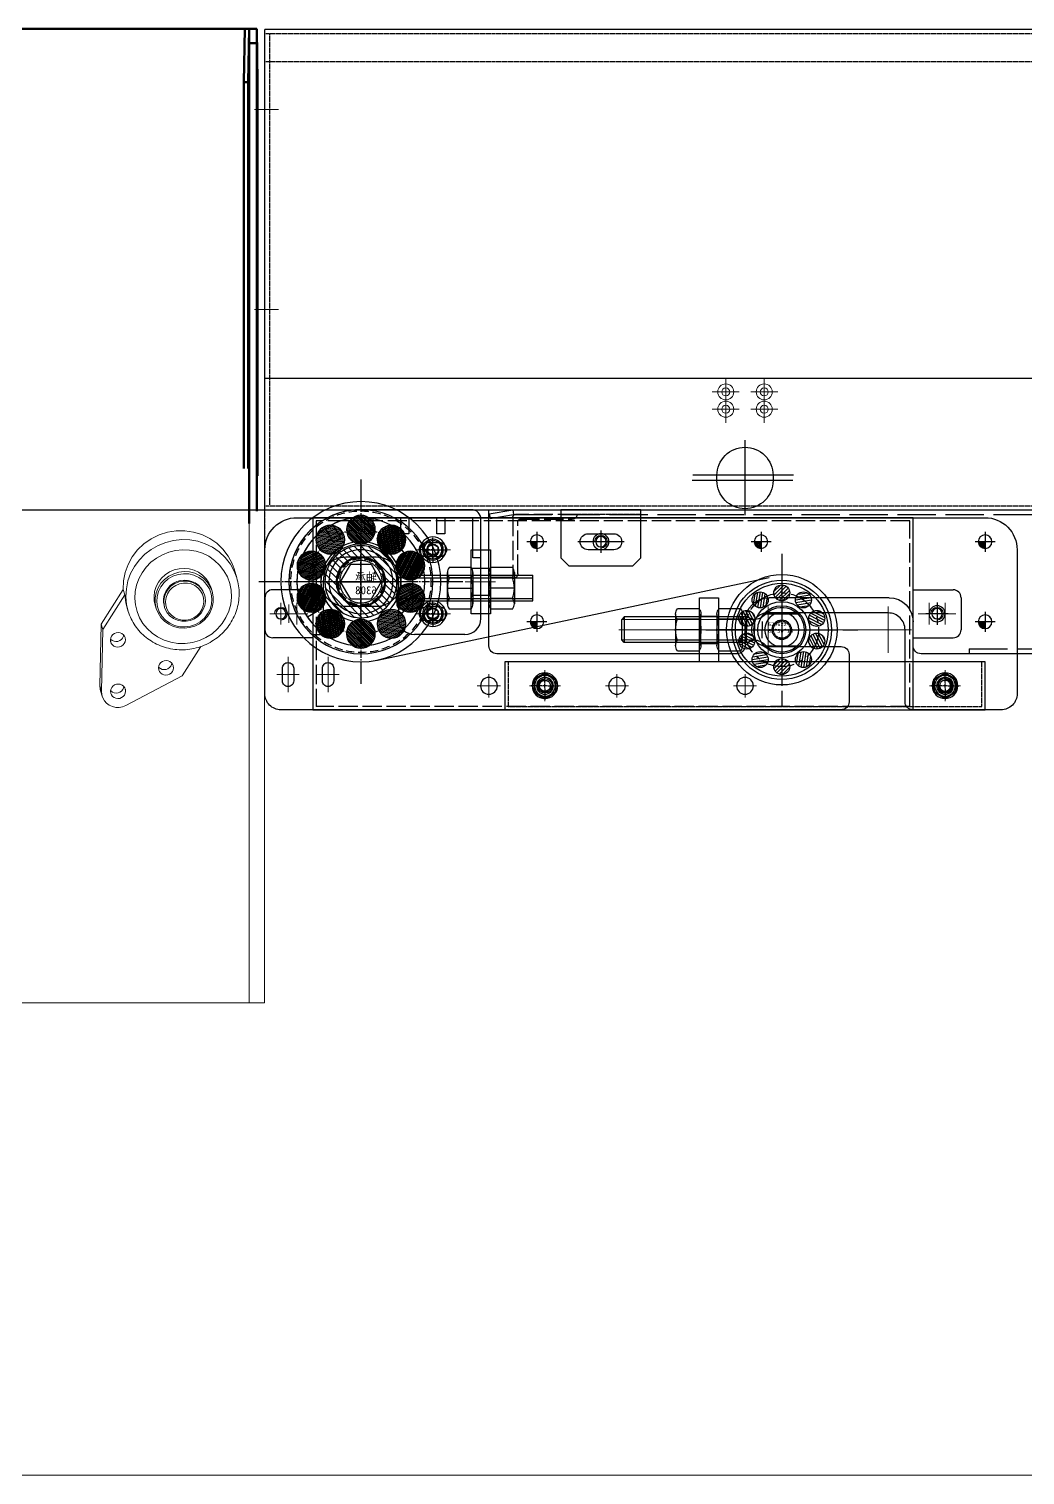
# Model space of a CAD drawing. Header units: millimetres. Extents: x 845401 to 948039, y 511594 to 550263.
# Drawn here: x 897671 to 898294, y 544184 to 545087 of the extents above; entities that cross this region are included whole.
import ezdxf

# ---------------------------------------------------------------- set-up
doc = ezdxf.new("R2010")
doc.units = ezdxf.units.MM
for name, pattern in [('ACAD_ISO02W100', [15, 12, -3]), ('CENTER', [0]), ('CENTER2', [28.575, 19.05, -3.175, 3.175, -3.175]), ('CENTERX2', [4, 2.5, -0.5, 0.5, -0.5]), ('DASHED', [0.75, 0.5, -0.25]), ('DASHED2', [0.375, 0.25, -0.125]), ('HIDDEN', [0.375, 0.25, -0.125])]:
    doc.linetypes.add(name, pattern=pattern)
for name, color, linetype in [('00', 7, 'Continuous'), ('1轮廓实线层', 7, 'Continuous'), ('21', 1, 'Continuous'), ('2细线层', 4, 'Continuous'), ('3中心线层', 1, 'CENTER'), ('CK_LEVEL_1', 7, 'Continuous'), ('CL', 7, 'Continuous'), ('DIM', 2, 'Continuous'), ('虚线', 4, 'ACAD_ISO02W100')]:
    doc.layers.add(name, color=color, linetype=linetype)
for name, color, linetype, lineweight in [('A-剖-0.10mm.......SECT-L01', 255, 'Continuous', 18), ('中心线', 1, 'CENTER', 9), ('剖面线', 6, 'Continuous', 15), ('可见 (ISO)', 7, 'Continuous', 50), ('粗实线', 7, 'Continuous', 30), ('细实线', 2, 'Continuous', 18)]:
    doc.layers.add(name, color=color, linetype=linetype, lineweight=lineweight)

# ---------------------------------------------------------------- blocks, each defined once
blk = doc.blocks.new('G$CD3C57BF2')
blk.add_line((1458.53, 317.92), (2538.03, 317.92))
at = {"color": 0, "lineweight": 9}
blk.add_line((2528.5, 317.92), (2528.5, 9.92), dxfattribs=at)
at = {"color": 0, "linetype": 'Continuous', "lineweight": 9}
for p, q in [((2519.05, 280.98), (2520.76, 275.44)), ((2449.79, 268.14), (2436.05, 246.42)), ((2450.85, 264.71), (2437.11, 243)), ((2449.79, 268.14), (2450.85, 264.71)), ((2504.72, 269.02), (2505.35, 266.99)), ((2452.3, 256.49), (2452.96, 254.39)), ((2469.82, 258.18), (2470.45, 256.15)), ((2436.05, 246.42), (2435.15, 207.93)), ((2436.05, 246.42), (2437.11, 243)), ((2437.11, 243), (2436.22, 204.5)), ((2486.61, 214.11), (2498.24, 232.49)), ((2435.15, 207.93), (2436.22, 204.5)), ((2451.43, 195.62), (2486.61, 214.11)), ((2435.59, 204.81), (2436.65, 201.38))]:
    blk.add_line(p, q, dxfattribs=at)
for points in [[(2519.05, 280.98), (2517.83, 284.26), (2515.34, 288.96), (2512.13, 293.21), (2508.26, 296.92), (2503.84, 299.98), (2498.96, 302.34), (2493.76, 303.93), (2488.34, 304.72), (2482.85, 304.68), (2477.42, 303.81), (2472.17, 302.14), (2467.23, 299.71), (2462.73, 296.58), (2458.76, 292.82), (2455.43, 288.52), (2452.81, 283.78), (2450.98, 278.72), (2449.96, 273.47), (2449.79, 268.14)], [(2505.55, 294.45), (2501.09, 296.65), (2496.33, 298.2), (2491.38, 299.07), (2486.33, 299.24), (2481.3, 298.72), (2476.38, 297.51), (2471.67, 295.63), (2467.28, 293.13), (2463.28, 290.06), (2459.76, 286.47), (2456.8, 282.44), (2454.45, 278.06), (2452.75, 273.4), (2451.76, 268.58), (2451.47, 263.68), (2451.91, 258.8), (2452.96, 254.39)], [(2503.21, 288.79), (2499.4, 290.66), (2495.34, 291.98), (2491.12, 292.73), (2486.82, 292.88), (2482.53, 292.43), (2478.33, 291.4), (2474.32, 289.8), (2470.57, 287.67), (2467.16, 285.04), (2464.16, 281.98), (2461.63, 278.55), (2459.62, 274.81), (2458.18, 270.84), (2457.33, 266.72), (2457.09, 262.54), (2457.46, 258.39), (2458.44, 254.33), (2460.01, 250.47), (2462.14, 246.87), (2464.77, 243.62), (2467.86, 240.78), (2471.33, 238.41)], [(2520.76, 275.44), (2519.23, 279.44), (2516.74, 283.92), (2513.58, 287.97), (2509.82, 291.51), (2505.55, 294.45)], [(2496.89, 278.8), (2494.06, 280.14), (2491.02, 280.97), (2487.87, 281.28), (2484.7, 281.05), (2481.61, 280.29), (2478.69, 279.02), (2476.03, 277.28), (2473.71, 275.13), (2471.8, 272.63), (2470.37, 269.85), (2469.44, 266.88), (2469.06, 263.82), (2469.24, 260.74), (2469.82, 258.18)], [(2471.33, 238.41), (2475.32, 236.46), (2479.59, 235.12), (2484.02, 234.41), (2488.53, 234.36), (2493.02, 234.95), (2497.37, 236.19), (2501.5, 238.04), (2505.31, 240.47), (2508.71, 243.41), (2511.64, 246.8), (2514.02, 250.56), (2515.81, 254.62), (2516.96, 258.87), (2517.44, 263.24), (2517.25, 267.61), (2516.39, 271.89), (2514.88, 275.99), (2512.75, 279.81), (2510.06, 283.26), (2506.85, 286.28), (2503.21, 288.79)], [(2497.52, 276.77), (2494.52, 278.17), (2491.28, 279.01), (2487.94, 279.25), (2484.59, 278.89), (2481.36, 277.93), (2478.34, 276.43), (2475.66, 274.41), (2473.39, 271.96), (2471.61, 269.16), (2470.39, 266.09), (2469.77, 262.87), (2469.76, 259.61), (2470.45, 256.15)], [(2497.05, 275.64), (2494.03, 277.02), (2490.78, 277.8), (2487.42, 277.95), (2484.08, 277.46), (2480.9, 276.35), (2477.98, 274.65), (2475.45, 272.45), (2473.4, 269.82), (2471.91, 266.86), (2471.04, 263.68), (2470.82, 260.42), (2471.26, 257.19), (2472.34, 254.12), (2474.02, 251.32), (2476.24, 248.91), (2478.91, 246.97)], [(2494.85, 272.16), (2492.71, 273.16), (2490.4, 273.76), (2488.01, 273.93), (2485.62, 273.67), (2483.31, 273), (2481.16, 271.92), (2479.24, 270.48), (2477.62, 268.73), (2476.35, 266.72), (2475.48, 264.54), (2475.03, 262.24), (2475.02, 259.91), (2475.52, 257.44)], [(2495.02, 271.64), (2492.57, 272.74), (2489.93, 273.32), (2487.21, 273.35), (2484.53, 272.84), (2482.01, 271.79), (2479.76, 270.27), (2477.88, 268.33), (2476.44, 266.06), (2475.51, 263.56), (2475.14, 260.93), (2475.34, 258.31), (2475.68, 256.91)], [(2494.55, 270.5), (2492.3, 271.52), (2489.87, 272.05), (2487.37, 272.08), (2484.9, 271.61), (2482.59, 270.65), (2480.51, 269.24), (2478.78, 267.46), (2477.46, 265.37), (2476.61, 263.07), (2476.26, 260.66), (2476.44, 258.24), (2477.14, 255.92), (2478.32, 253.8), (2479.93, 251.98), (2481.91, 250.52)], [(2478.91, 246.97), (2481.93, 245.59), (2485.18, 244.81), (2488.54, 244.66), (2491.88, 245.15), (2495.07, 246.26), (2497.98, 247.96), (2500.52, 250.16), (2502.57, 252.79), (2504.06, 255.75), (2504.93, 258.93), (2505.15, 262.19), (2504.71, 265.42), (2503.63, 268.49), (2501.94, 271.29), (2499.72, 273.7), (2497.05, 275.64)], [(2500.45, 265.17), (2499.64, 267.14), (2498.38, 269.1), (2496.77, 270.79), (2494.85, 272.16)], [(2500.61, 264.65), (2500.2, 265.77), (2498.92, 268.07), (2497.17, 270.06), (2495.02, 271.64)], [(2504.72, 269.02), (2504.58, 269.44), (2503.34, 272.25), (2501.6, 274.79), (2499.43, 277), (2496.89, 278.8)], [(2505.35, 266.99), (2504.22, 269.74), (2502.46, 272.48), (2500.2, 274.85), (2497.52, 276.77)], [(2450.85, 264.71), (2451.42, 260.01), (2452.3, 256.49)], [(2478.28, 246.37), (2481.29, 244.97), (2484.52, 244.13), (2487.86, 243.89), (2491.21, 244.25), (2494.45, 245.2), (2497.46, 246.71), (2500.15, 248.72), (2502.41, 251.18), (2504.19, 253.98), (2505.41, 257.04), (2506.04, 260.26), (2506.04, 263.52), (2505.35, 266.99)], [(2481.27, 249.92), (2483.72, 248.82), (2486.36, 248.24), (2489.08, 248.2), (2491.76, 248.72), (2494.28, 249.76), (2496.53, 251.29), (2498.42, 253.23), (2499.85, 255.5), (2500.78, 258), (2501.15, 260.62), (2500.96, 263.25), (2500.61, 264.65)], [(2481.91, 250.52), (2484.16, 249.51), (2486.59, 248.98), (2489.09, 248.95), (2491.55, 249.42), (2493.87, 250.38), (2495.94, 251.78), (2497.68, 253.57), (2499, 255.66), (2499.85, 257.96), (2500.19, 260.37), (2500.01, 262.79), (2499.32, 265.11), (2498.14, 267.23), (2496.53, 269.05), (2494.55, 270.5)], [(2470.45, 256.15), (2471.58, 253.4), (2473.34, 250.65), (2475.6, 248.28), (2478.28, 246.37)], [(2475.68, 256.91), (2476.09, 255.78), (2477.37, 253.48), (2479.13, 251.5), (2481.27, 249.92)], [(2442.01, 235.28), (2441.94, 235.55), (2441.82, 236.73), (2442.02, 237.9), (2442.52, 238.99), (2443.3, 239.92), (2444.29, 240.63), (2445.44, 241.07), (2446.65, 241.22), (2447.86, 241.05), (2448.97, 240.58)], [(2442.96, 236.19), (2442.02, 236.92), (2441.88, 237.1)], [(2444.03, 232.76), (2443.08, 233.49), (2442.37, 234.44), (2442.01, 235.28)], [(2450.05, 239.66), (2449.92, 238.86), (2449.41, 237.77), (2448.64, 236.84), (2447.64, 236.13), (2446.5, 235.69), (2445.28, 235.55), (2444.08, 235.72), (2442.96, 236.19)], [(2450.99, 238.06), (2451.06, 237.79), (2451.18, 236.61), (2450.98, 235.44), (2450.48, 234.35), (2449.7, 233.41), (2448.71, 232.7), (2447.56, 232.26), (2446.35, 232.12), (2445.14, 232.29), (2444.03, 232.76)], [(2448.97, 240.58), (2449.92, 239.84), (2450.63, 238.89), (2450.99, 238.06)], [(2472.07, 217.74), (2471.99, 218.01), (2471.87, 219.18), (2472.07, 220.36), (2472.57, 221.45), (2473.35, 222.38), (2474.34, 223.09), (2475.49, 223.53), (2476.71, 223.67), (2477.91, 223.5), (2479.03, 223.04)], [(2473.01, 218.64), (2472.07, 219.38), (2471.93, 219.56)], [(2474.08, 215.22), (2473.13, 215.95), (2472.42, 216.9), (2472.07, 217.74)], [(2480.11, 222.12), (2479.97, 221.32), (2479.47, 220.23), (2478.69, 219.3), (2477.7, 218.59), (2476.55, 218.15), (2475.33, 218.01), (2474.13, 218.18), (2473.01, 218.64)], [(2481.04, 220.52), (2481.11, 220.25), (2481.23, 219.07), (2481.03, 217.9), (2480.53, 216.81), (2479.75, 215.87), (2478.76, 215.16), (2477.62, 214.72), (2476.4, 214.58), (2475.19, 214.75), (2474.08, 215.22)], [(2479.03, 223.04), (2479.97, 222.3), (2480.68, 221.35), (2481.04, 220.52)], [(2435.15, 207.93), (2435.33, 205.84), (2435.59, 204.81)], [(2442.14, 203.09), (2442.06, 203.36), (2441.94, 204.54), (2442.14, 205.71), (2442.65, 206.8), (2443.42, 207.73), (2444.42, 208.44), (2445.56, 208.88), (2446.78, 209.03), (2447.98, 208.86), (2449.1, 208.39)], [(2449.1, 208.39), (2450.04, 207.65), (2450.75, 206.7), (2451.11, 205.87)], [(2436.22, 204.5), (2436.39, 202.42), (2436.65, 201.38)], [(2436.65, 201.38), (2437, 200.43), (2438.03, 198.61), (2439.42, 197.04), (2441.12, 195.79), (2443.06, 194.92), (2445.15, 194.45), (2447.31, 194.41), (2449.43, 194.81), (2451.43, 195.62)], [(2443.08, 204), (2442.14, 204.73), (2442, 204.91)], [(2444.15, 200.57), (2443.2, 201.3), (2442.49, 202.25), (2442.14, 203.09)], [(2450.18, 207.47), (2450.04, 206.67), (2449.54, 205.58), (2448.76, 204.65), (2447.77, 203.94), (2446.62, 203.5), (2445.41, 203.36), (2444.2, 203.53), (2443.08, 204)], [(2451.11, 205.87), (2451.18, 205.6), (2451.3, 204.42), (2451.1, 203.25), (2450.6, 202.16), (2449.82, 201.22), (2448.83, 200.51), (2447.69, 200.07), (2446.47, 199.93), (2445.26, 200.1), (2444.15, 200.57)]]:
    blk.add_lwpolyline(points, dxfattribs=at)
for points in [[(2468.29, 235.22), (2473.03, 232.91), (2478.09, 231.33), (2483.36, 230.51), (2488.71, 230.48), (2494.02, 231.24), (2499.17, 232.76), (2504.03, 235.02), (2508.5, 237.96), (2512.47, 241.51), (2515.86, 245.6), (2518.58, 250.12), (2520.58, 254.97), (2521.82, 260.04), (2522.27, 265.22), (2521.91, 270.4), (2520.76, 275.44)], [(2452.96, 254.39), (2454.79, 249.75), (2457.3, 245.42), (2460.43, 241.5), (2464.11, 238.08), (2468.29, 235.22)]]:
    blk.add_spline(points, degree=3, dxfattribs=at)
at = {"layer": 'CK_LEVEL_1', "color": 0, "lineweight": 9}
blk.add_line((2538.03, 9.92), (1417.03, 9.92), dxfattribs=at)
at = {"layer": 'DIM', "color": 0, "lineweight": 9}
blk.add_line((2538.03, 9.92), (2538.03, 317.92), dxfattribs=at)
at = {"layer": '可见 (ISO)'}
for p, q in [((12.01, 618.21), (2533.33, 618.21)), ((2525.76, 618.21), (2525.18, 584.98)), ((2528.42, 618.21), (2527.83, 584.98)), ((2528.55, 618.21), (2528.55, 309.34)), ((2533.24, 317), (2533.24, 618.21)), ((2533.33, 618.21), (2533.7, 584.98)), ((2528.21, 609.34), (2528.45, 609.34)), ((2528.21, 606.68), (2528.21, 609.34)), ((2528.45, 606.68), (2528.21, 606.68)), ((2528.42, 606.68), (2528.21, 606.68)), ((2528.5, 602.19), (2528.42, 606.68)), ((2528.45, 609.34), (2533.3, 609.34)), ((2528.5, 309.34), (2528.5, 609.34)), ((2533.27, 609.34), (2533.27, 317)), ((2533.33, 606.68), (2533.27, 601.92)), ((2533.3, 609.34), (2533.46, 609.34)), ((2533.46, 606.68), (2533.3, 606.68)), ((2533.33, 606.68), (2533.46, 606.68)), ((2533.46, 609.34), (2533.46, 606.68)), ((2528.5, 339.08), (2528.5, 604.03)), ((2533.27, 339.08), (2533.27, 604.03)), ((2527.83, 584.98), (2525.18, 584.98)), ((2525.18, 584.98), (2525.18, 343.57)), ((2527.83, 584.98), (2527.83, 343.57)), ((2533.7, 584.98), (2533.7, 339.08))]:
    blk.add_line(p, q, dxfattribs=at)
for centre, major_axis, ratio, start_param, end_param in [((2528.45, 604.03), (0, 5.31), 0.017535, 4.712389, 7.330383), ((2528.45, 604.03), (0, 2.66), 0.017535, 4.712389, 6.283185), ((2533.3, 604.03), (0, 5.31), 0.011242, -1.047198, 2.617994), ((2533.3, 604.03), (0, 2.66), 0.011242, 0, 1.570796)]:
    blk.add_ellipse(centre, major_axis=major_axis, ratio=ratio, start_param=start_param, end_param=end_param, dxfattribs=at)
blk = doc.blocks.new('A$C040F782D12')
for p, q in [((862828.36, -655715.14), (862866.86, -655715.14)), ((862828.36, -655715.14), (862828.36, -655715.14)), ((862863.86, -655718.14), (862831.36, -655718.14)), ((862865.36, -655752.14), (862865.36, -655719.64)), ((862868.36, -655716.64), (862868.36, -655755.14)), ((862868.36, -655755.14), (862868.36, -655755.14))]:
    blk.add_line(p, q)
for centre, radius, start, end in [((862831.36, -655715.14), 3, 180, 270), ((862863.86, -655719.64), 1.5, 0, 90), ((862866.86, -655716.64), 1.5, 0, 90), ((862868.36, -655752.14), 3, 180, 270)]:
    blk.add_arc(centre, radius, start, end)
blk = doc.blocks.new('A$C433C1705')
at = {"layer": '虚线', "ltscale": 5}
blk.add_blockref('A$C040F782D12', (-862828.36, 655755.14), dxfattribs=at)
blk = doc.blocks.new('G$C93B904BA')
at = {"color": 1, "linetype": 'CENTER', "lineweight": -2, "ltscale": 3}
for p, q in [((-7, 0), (7, 0)), ((0, 7), (0, -7))]:
    blk.add_line(p, q, dxfattribs=at)
at = {"color": 0, "linetype": 'ByBlock', "lineweight": -2}
blk.add_circle((0, 0), 5, dxfattribs=at)
blk = doc.blocks.new('G$C56B2856F')
at = {"linetype": 'ByBlock', "lineweight": -2}
h = blk.add_hatch(dxfattribs=at)
h.set_pattern_fill('ANSI31', color=0, scale=0.2, style=0)
h.set_pattern_definition([(45, (-3782.49265, -49905.5814), (-0.449012806, 0.449012806), [])])
h.paths.add_polyline_path([(4.25, 0), (0, 0), (0, -4.25, 0.414214)])
at = {"color": 1, "linetype": 'CENTER', "lineweight": -2, "ltscale": 3}
for p, q in [((-6.25, 0), (6.25, 0)), ((0, 6.25), (0, -6.25))]:
    blk.add_line(p, q, dxfattribs=at)
at = {"color": 0, "linetype": 'ByBlock', "lineweight": -2}
blk.add_circle((0, 0), 4.25, dxfattribs=at)
blk = doc.blocks.new('A$C055B7571')
at = {"layer": '粗实线'}
for p, q in [((2360, 92), (0, 92)), ((2360, 7), (2360, 92)), ((2110, 37), (2185, 37)), ((2095, 7), (2095, 22)), ((2200, 22), (2200, 7)), ((0, 2), (2090, 2)), ((2205, 2), (2355, 2))]:
    blk.add_line(p, q, dxfattribs=at)
for centre, radius, start, end in [((2110, 22), 15, 90, 180), ((2185, 22), 15, 0, 90), ((2090, 7), 5, 270, 0), ((2205, 7), 5, 180, 270), ((2355, 7), 5, 270, 0)]:
    blk.add_arc(centre, radius, start, end, dxfattribs=at)
at = {"layer": '虚线', "color": 4, "ltscale": 2}
for p, q in [((2345, 92), (2344.74, 89)), ((2359.77, 89.4), (2345, 92)), ((2344.74, 89), (15.26, 89)), ((2359.25, 86.44), (2344.74, 89)), ((2359.77, 89.4), (2359.25, 86.44)), ((2060, 5), (0, 5)), ((2060, 5), (2060, 2))]:
    blk.add_line(p, q, dxfattribs=at)
at = {"color": 0, "linetype": 'ByBlock', "lineweight": -2}
for name, p in [('G$C56B2856F', (2050, 72)), ('G$C56B2856F', (2190, 72)), ('G$C93B904BA', (2290, 72)), ('G$C56B2856F', (2330, 72)), ('G$C56B2856F', (2050, 22)), ('G$C93B904BA', (2080, 27)), ('G$C56B2856F', (2330, 22))]:
    blk.add_blockref(name, p, dxfattribs=at)
at = {"layer": '虚线', "ltscale": 2}
blk.add_blockref('A$C433C1705', (2304.98, 49), dxfattribs=at)
blk = doc.blocks.new('6206zzswe')
h = blk.add_hatch()
h.set_pattern_fill('ANSI31', color=2, scale=0.5, angle=36, style=0)
h.set_pattern_definition([(81, (177.6857, -3168.0321), (-1.56795524, 0.2483397), [])])
h.paths.add_polyline_path([(-8.52, 13.85, 1), (-18.52, 13.85, 1)])
h = blk.add_hatch()
h.set_pattern_fill('ANSI31', color=2, scale=0.5, style=0)
h.set_pattern_definition([(45, (-1715.575, -2668.3415), (-1.122532, 1.122532), [])])
h.paths.add_polyline_path([(5, 18.24, -1), (-5, 18.24, -1)])
h = blk.add_hatch()
h.set_pattern_fill('ANSI31', color=2, scale=0.5, angle=-36, style=0)
h.set_pattern_definition([(9, (-2953.5444, -1151.2526), (-0.2483397, 1.56795524), [])])
h.paths.add_polyline_path([(18.52, 13.85, 1), (8.52, 13.85, 1)])
h = blk.add_hatch()
h.set_pattern_fill('ANSI31', color=2, scale=0.5, angle=72, style=0)
h.set_pattern_definition([(117, (2003.0765, -2459.4595), (-1.41447286, -0.7207099), [])])
h.paths.add_polyline_path([(-16.87, 2.35, 1), (-26.87, 2.35, 1)])
h = blk.add_hatch()
h.set_pattern_fill('ANSI31', color=2, scale=0.5, angle=-72, style=0)
h.set_pattern_definition([(333, (-3063.3602, 803.7582), (0.7207099, 1.41447286), [])])
h.paths.add_polyline_path([(26.87, 2.35, 1), (16.87, 2.35, 1)])
h = blk.add_hatch()
h.set_pattern_fill('ANSI31', color=2, scale=0.5, angle=108, style=0)
h.set_pattern_definition([(153, (3063.3602, -813.2744), (-0.7207099, -1.41447286), [])])
h.paths.add_polyline_path([(-16.87, -11.87, 1), (-26.87, -11.87, 1)])
h = blk.add_hatch()
h.set_pattern_fill('ANSI31', color=2, scale=0.5, angle=-108, style=0)
h.set_pattern_definition([(297, (-2003.0765, 2449.9433), (1.41447286, 0.7207099), [])])
h.paths.add_polyline_path([(26.87, -11.87, 1), (16.87, -11.87, 1)])
h = blk.add_hatch()
h.set_pattern_fill('ANSI31', color=2, scale=0.5, angle=144, style=0)
h.set_pattern_definition([(189, (2953.5444, 1141.7364), (0.2483397, -1.56795524), [])])
h.paths.add_polyline_path([(-8.52, -23.37, 1), (-18.52, -23.37, 1)])
h = blk.add_hatch()
h.set_pattern_fill('ANSI31', color=2, scale=0.5, angle=180, style=0)
h.set_pattern_definition([(225, (1715.575, 2658.8253), (1.122532, -1.122532), [])])
h.paths.add_polyline_path([(5, -27.76, 1), (-5, -27.76, 1)])
h = blk.add_hatch()
h.set_pattern_fill('ANSI31', color=2, scale=0.5, angle=-144, style=0)
h.set_pattern_definition([(261, (-177.6857, 3158.5158), (1.56795524, -0.2483397), [])])
h.paths.add_polyline_path([(18.52, -23.37, 1), (8.52, -23.37, 1)])
at = {"color": 1, "linetype": 'CENTER2'}
for p, q in [((0, 30.24), (0, -39.76)), ((-35, -4.76), (35, -4.76))]:
    blk.add_line(p, q, dxfattribs=at)
at = {"color": 2}
for centre, radius in [((0, -4.76), 31), ((-13.52, 13.85), 5), ((0, 18.24), 5), ((13.52, 13.85), 5), ((0, -4.76), 15), ((-21.87, 2.35), 5), ((21.87, 2.35), 5), ((-21.87, -11.87), 5), ((21.87, -11.87), 5), ((-13.52, -23.37), 5), ((0, -27.76), 5), ((13.52, -23.37), 5)]:
    blk.add_circle(centre, radius, dxfattribs=at)
at = {"color": 1, "linetype": 'CENTER2'}
blk.add_circle((0, -4.76), 23, dxfattribs=at)
at = {"insert": (-8.63, 0), "char_height": 2.5, "width": 24.3305, "attachment_point": 1}
blk.add_mtext('6206zz\\P62*30*16', dxfattribs=at)
blk = doc.blocks.new('GZSF2199')
at = {"color": 1, "linetype": 'CENTER2'}
for p, q in [((19.31, 30.09), (19.31, -64.91)), ((-28.19, -17.41), (66.81, -17.41))]:
    blk.add_line(p, q, dxfattribs=at)
for p, q in [((8.13, -7.41), (30.49, -7.41)), ((8.13, -27.41), (30.49, -27.41))]:
    blk.add_line(p, q)
for radius in [34.5, 29, 15]:
    blk.add_circle((19.31, -17.41), radius)
at = {"color": 0}
for radius in [31, 17.5]:
    blk.add_circle((19.31, -17.41), radius, dxfattribs=at)
at = {"color": 4, "linetype": 'DASHED'}
for radius in [6, 5.25]:
    blk.add_circle((19.31, -17.41), radius, dxfattribs=at)
blk.add_blockref('6206zzswe', (19.31, -12.65))
blk = doc.blocks.new('6308zza')
h = blk.add_hatch()
h.set_pattern_fill('ANSI31', color=2, scale=0.25, style=0)
h.set_pattern_definition([(45, (-1872.5048, -2641.3872), (-0.561266, 0.561266), [])])
h.paths.add_polyline_path([(9, 32.5, 1), (-9, 32.5, 1)])
h = blk.add_hatch()
h.set_pattern_fill('ANSI31', color=2, scale=0.25, angle=36, style=0)
h.set_pattern_definition([(81, (37.6802, -3237.5578), (-0.78397762, 0.12416986), [])])
h.paths.add_polyline_path([(-28.1, 26.29, 1), (-10.1, 26.29, 1)])
h = blk.add_hatch()
h.set_pattern_fill('ANSI31', color=2, scale=0.25, angle=-36, style=0)
h.set_pattern_definition([(9, (-3067.45665, -1036.2964), (-0.12416986, 0.78397762), [])])
h.paths.add_polyline_path([(10.1, 26.29, 1), (28.1, 26.29, 1)])
h = blk.add_hatch()
h.set_pattern_fill('ANSI31', color=2, scale=0.25, angle=72, style=0)
h.set_pattern_definition([(117, (1933.4727, -2597.09144), (-0.70723643, -0.36035496), [])])
h.paths.add_polyline_path([(-39.91, 10.04, 1), (-21.91, 10.04, 1)])
h = blk.add_hatch()
h.set_pattern_fill('ANSI31', color=2, scale=0.25, angle=-72, style=0)
h.set_pattern_definition([(333, (-3090.7443, 964.6244), (0.36035496, 0.70723643), [])])
h.paths.add_polyline_path([(39.91, 10.04, 1), (21.91, 10.04, 1)])
h = blk.add_hatch()
h.set_pattern_fill('ANSI31', color=2, scale=0.25, angle=108, style=0)
h.set_pattern_definition([(153, (3090.7443, -964.6244), (-0.36035496, -0.70723643), [])])
h.paths.add_polyline_path([(-39.91, -10.04, 1), (-21.91, -10.04, 1)])
h = blk.add_hatch()
h.set_pattern_fill('ANSI31', color=2, scale=0.25, angle=-108, style=0)
h.set_pattern_definition([(297, (-1933.4727, 2597.09144), (0.70723643, 0.36035496), [])])
h.paths.add_polyline_path([(39.91, -10.04, 1), (21.91, -10.04, 1)])
h = blk.add_hatch()
h.set_pattern_fill('ANSI31', color=2, scale=0.25, angle=144, style=0)
h.set_pattern_definition([(189, (3067.45665, 1036.2964), (0.12416986, -0.78397762), [])])
h.paths.add_polyline_path([(-10.1, -26.29, 1), (-28.1, -26.29, 1)])
h = blk.add_hatch()
h.set_pattern_fill('ANSI31', color=2, scale=0.25, angle=-144, style=0)
h.set_pattern_definition([(261, (-37.6802, 3237.5578), (0.78397762, -0.12416986), [])])
h.paths.add_polyline_path([(28.1, -26.29, 1), (10.1, -26.29, 1)])
h = blk.add_hatch()
h.set_pattern_fill('ANSI31', color=2, scale=0.25, angle=180, style=0)
h.set_pattern_definition([(225, (1872.5048, 2641.3872), (0.561266, -0.561266), [])])
h.paths.add_polyline_path([(9, -32.5, 1), (-9, -32.5, 1)])
at = {"color": 1, "linetype": 'CENTER2', "ltscale": 0.25}
for p, q in [((0, 50), (0, -50)), ((-50, 0), (50, 0))]:
    blk.add_line(p, q, dxfattribs=at)
at = {"color": 2}
for centre, radius in [((0, 0), 45), ((0, 0), 40), ((0, 32.5), 9), ((-19.1, 26.29), 9), ((19.1, 26.29), 9), ((-30.91, 10.04), 9), ((0, 0), 25), ((0, 0), 20), ((30.91, 10.04), 9), ((-30.91, -10.04), 9), ((30.91, -10.04), 9), ((-19.1, -26.29), 9), ((19.1, -26.29), 9), ((0, -32.5), 9)]:
    blk.add_circle(centre, radius, dxfattribs=at)
at = {"color": 1, "linetype": 'CENTER2', "ltscale": 0.25}
blk.add_circle((0, 0), 32.5, dxfattribs=at)
at = {"color": 3, "insert": (-10.02, 5.53), "char_height": 5, "width": 23.1038, "attachment_point": 1}
blk.add_mtext('{\\fSimSun|b0|i0|c134|p54;轴承}6308', dxfattribs=at)
blk = doc.blocks.new('ztt2015-05-20e')
at = {"layer": '剖面线'}
h = blk.add_hatch(dxfattribs=at)
h.set_pattern_fill('ANSI31', color=256, scale=25, style=0)
h.set_pattern_definition([(45, (-811205.8484, 604385.6305), (-2.209708691, 2.209708691), [])])
h.paths.add_polyline_path([(-7, 15.5), (-7, 22.5, 0.414214), (-29.5, 0), (-22.5, 0, -0.414214)])
h.paths.add_polyline_path([(-7, 22.5), (-7, 15.5, -0.414214), (8.5, 0), (15.5, 0, 0.414214)])
h.paths.add_polyline_path([(15.5, 0), (8.5, 0, -0.414214), (-7, -15.5), (-7, -22.5, 0.414214)])
h.paths.add_polyline_path([(-22.5, 0), (-29.5, 0, 0.414214), (-7, -22.5), (-7, -15.5, -0.414214)])
at = {"layer": '中心线'}
for p, q in [((-7, 28), (-7, -28)), ((-35, 0), (21, 0))]:
    blk.add_line(p, q, dxfattribs=at)
at = {"layer": '粗实线', "color": 0}
for radius in [22.5, 15.5]:
    blk.add_circle((-7, 0), radius, dxfattribs=at)
blk = doc.blocks.new('A$C20566805')
at = {"color": 1, "linetype": 'CENTERX2'}
for p, q in [((26, 0), (26, 52)), ((0, 26), (52, 26))]:
    blk.add_line(p, q, dxfattribs=at)
at = {"color": 0}
blk.add_lwpolyline([(19.65, 37), (13.3, 26), (19.65, 15), (32.35, 15), (38.7, 26), (32.35, 37)], close=True, dxfattribs=at)
for radius in [22.5, 15]:
    blk.add_circle((26, 26), radius, dxfattribs=at)
at = {"color": 4, "linetype": 'DASHED2'}
blk.add_circle((26, 26), 13.25, dxfattribs=at)
blk = doc.blocks.new('gzsf1234-0o9u')
at = {"color": 1, "linetype": 'CENTER2'}
for p, q in [((11.89, 46.73), (11.89, -80.78)), ((11.89, 0.48), (11.89, -34.52)), ((-51.86, -17.02), (75.65, -17.02)), ((-8.61, -17.02), (32.39, -17.02))]:
    blk.add_line(p, q, dxfattribs=at)
for radius in [50, 20]:
    blk.add_circle((11.89, -17.02), radius)
at = {"color": 4, "linetype": 'HIDDEN', "ltscale": 20}
for radius in [44, 22.5, 15, 14.25]:
    blk.add_circle((11.89, -17.02), radius, dxfattribs=at)
blk.add_blockref('6308zza', (11.89, -17.02))
at = {"color": 0}
for name, p in [('ztt2015-05-20e', (18.89, -17.02)), ('A$C20566805', (-14.11, -43.02))]:
    blk.add_blockref(name, p, dxfattribs=at)
blk = doc.blocks.new('A$C18442082')
at = {"layer": '中心线', "ltscale": 4}
for p, q in [((5, 53.18), (5, 66.82)), ((15, 53.18), (15, 66.82)), ((15, 53.18), (15, 66.82)), ((410, 53.18), (410, 66.81)), ((420, 53.18), (420, 66.81)), ((420, 53.18), (420, 66.81)), ((-1.82, 60), (11.82, 60)), ((21.82, 60), (8.18, 60)), ((403.18, 60), (416.82, 60)), ((426.82, 60), (413.18, 60))]:
    blk.add_line(p, q, dxfattribs=at)
at = {"layer": '中心线', "ltscale": 0.25}
blk.add_line((10, 65.77), (10, 54.23), dxfattribs=at)
at = {"layer": '粗实线'}
for p, q in [((25, 75), (0, 75)), ((400, 75), (425, 75)), ((-5, 70), (-5, 50)), ((430, 70), (430, 50)), ((25, 45), (0, 45)), ((400, 45), (425, 45))]:
    blk.add_line(p, q, dxfattribs=at)
blk.add_lwpolyline([(380, 120), (45, 120), (25, 120), (25, 0), (400, 0), (400, 120)], close=True, dxfattribs=at)
for centre, start, end in [((0, 70), 90, 180), ((425, 70), 0, 90), ((0, 50), 180, 270), ((425, 50), 270, 0)]:
    blk.add_arc(centre, 5, start, end, dxfattribs=at)
at = {"layer": '虚线'}
blk.add_line((398, 2), (27, 2), dxfattribs=at)
blk.add_lwpolyline([(398, 2), (398, 118), (368.76, 118), (46.24, 118), (27, 118), (27, 2)], dxfattribs=at)
blk = doc.blocks.new('A$C2647088C')
at = {"layer": '1轮廓实线层'}
for p, q in [((31, 20.4), (31.52, 20.4)), ((26.32, 8.8), (26.32, 14)), ((31, 7.6), (31, 14)), ((36, 6), (36, 14)), ((31, 7.6), (31.52, 7.6))]:
    blk.add_line(p, q, dxfattribs=at)
at = {"layer": '中心线'}
for p, q in [((14, 27.34), (14, 0.61)), ((3.63, 14), (115.93, 14))]:
    blk.add_line(p, q, dxfattribs=at)
at = {"layer": '粗实线'}
for p, q in [((26.32, 19.2), (26.32, 14)), ((36, 22), (31, 20.4)), ((31, 20.4), (31, 14)), ((36, 22), (112.4, 22)), ((36, 22), (36, 14)), ((112.4, 22), (114, 20.4)), ((112.4, 22), (112.4, 6)), ((114, 7.6), (114, 20.4)), ((36, 6), (31, 7.6)), ((36, 6), (112.4, 6)), ((112.4, 6), (114, 7.6))]:
    blk.add_line(p, q, dxfattribs=at)
for radius in [10.72, 6]:
    blk.add_circle((14, 14), radius, dxfattribs=at)
for centre, radius, start, end in [((14, 14), 14, 43.10468, 316.89532), ((31.52, 30.4), 10, 223.10467, 270), ((31.52, -2.4), 10, 90, 136.89533)]:
    blk.add_arc(centre, radius, start, end, dxfattribs=at)
at = {"layer": '细实线'}
for p, q in [((114, 20.4), (31, 20.4)), ((114, 7.6), (31, 7.6))]:
    blk.add_line(p, q, dxfattribs=at)
blk = doc.blocks.new('DSFGDFG')
for p, q in [((1136.67, 3017.1), (1150.18, 3017.1)), ((1135.47, 2994.2), (1135.47, 3013.83)), ((1136.67, 3010.56), (1150.18, 3010.56)), ((1151.37, 3013.83), (1151.37, 2994.2)), ((1136.67, 2997.47), (1150.18, 2997.47)), ((1150.18, 2990.93), (1136.67, 2990.93))]:
    blk.add_line(p, q)
for centre, radius, start, end in [((1140.56, 3013.83), 5.08, 139.9424, 220.0576), ((1146.29, 3013.83), 5.08, 319.9424, 40.0576), ((1154.02, 3004.02), 18.54, 159.34022, 200.65978), ((1132.83, 3004.02), 18.54, 339.34022, 20.65978), ((1140.56, 2994.2), 5.08, 139.9424, 220.0576), ((1146.29, 2994.2), 5.08, 319.9424, 40.0576)]:
    blk.add_arc(centre, radius, start, end)
at = {"layer": '3中心线层'}
blk.add_line((1135.47, 3004.02), (1151.37, 3004.02), dxfattribs=at)
blk = doc.blocks.new('*U1571')
for p, q in [((-15.9, -9.81), (-15.9, 9.81)), ((-14.71, 13.09), (-1.19, 13.09)), ((0, 9.81), (0, -9.81)), ((-14.71, 6.54), (-1.19, 6.54)), ((-14.71, -6.54), (-1.19, -6.54)), ((-1.19, -13.08), (-14.71, -13.08))]:
    blk.add_line(p, q)
for centre, radius, start, end in [((-10.82, 9.81), 5.08, 139.9424, 220.0576), ((-5.08, 9.81), 5.08, 319.9424, 40.0576), ((2.64, 0), 18.54, 159.34022, 200.65978), ((-18.54, 0), 18.54, 339.34022, 20.65978), ((-10.82, -9.81), 5.08, 139.9424, 220.0576), ((-5.08, -9.81), 5.08, 319.9424, 40.0576)]:
    blk.add_arc(centre, radius, start, end)
at = {"layer": '3中心线层'}
blk.add_line((-15.9, 0), (0, 0), dxfattribs=at)
blk = doc.blocks.new('*U1572')
for p, q in [((0, -9.81), (0, 9.81)), ((1.19, 13.08), (14.71, 13.08)), ((15.9, 9.81), (15.9, -9.81)), ((14.71, 6.54), (1.19, 6.54)), ((14.71, -6.54), (1.19, -6.54)), ((14.71, -13.09), (1.19, -13.09))]:
    blk.add_line(p, q)
for centre, radius, start, end in [((5.08, 9.81), 5.08, 139.9424, 220.0576), ((10.82, 9.81), 5.08, 319.9424, 40.0576), ((18.54, 0), 18.54, 159.34022, 200.65978), ((-2.64, 0), 18.54, 339.34022, 20.65978), ((5.08, -9.81), 5.08, 139.9424, 220.0576), ((10.82, -9.81), 5.08, 319.9424, 40.0576)]:
    blk.add_arc(centre, radius, start, end)
at = {"layer": '3中心线层'}
blk.add_line((15.9, 0), (0, 0), dxfattribs=at)
blk = doc.blocks.new('*U1573')
at = {"layer": '1轮廓实线层'}
for p, q in [((-10, 9.81), (-10, 0)), ((0, 13.08), (-8.5, 13.08)), ((0, -13.09), (0, 13.08)), ((-10, 0), (-10, -9.81)), ((0, 6.54), (-8.5, 6.54)), ((0, 8), (75, 8)), ((0, -8), (0, 8)), ((75, -8), (75, 8)), ((0, -6.54), (-8.5, -6.54)), ((0, -8), (75, -8)), ((0, -13.09), (-8.5, -13.09))]:
    blk.add_line(p, q, dxfattribs=at)
for centre, radius, start, end in [((-5.68, 9.81), 4.32, 130.73327, 229.26673), ((5.02, 0), 15.02, 154.17392, 205.82608), ((-5.68, -9.81), 4.32, 130.73327, 229.26673)]:
    blk.add_arc(centre, radius, start, end, dxfattribs=at)
at = {"layer": '2细线层'}
for p, q in [((0, 6.4), (75, 6.4)), ((0, -6.4), (75, -6.4))]:
    blk.add_line(p, q, dxfattribs=at)
blk = doc.blocks.new('A$C57506761')
at = {"color": 0, "linetype": 'ByBlock', "lineweight": -2}
for centre in [(45, 19), (170, 19), (250, 19), (295, 19), (330, 19)]:
    blk.add_circle(centre, 5.25, dxfattribs=at)
at = {"layer": '中心线'}
for p, q in [((25.76, 109), (14.23, 109)), ((20, 114.77), (20, 103.23)), ((165.76, 109), (154.23, 109)), ((160, 114.77), (160, 103.23)), ((265.76, 109), (254.23, 109)), ((260, 114.77), (260, 103.23)), ((305.76, 109), (294.23, 109)), ((300, 114.77), (300, 103.23)), ((365, 97), (365, 111)), ((376, 104), (354, 104)), ((410, 65.5), (410, 102.5)), ((344.77, 84), (325.82, 84)), ((438, 84), (382, 84)), ((20, 64.77), (20, 53.23)), ((55.76, 64), (44.23, 64)), ((50, 69.77), (50, 58.23)), ((80.5, 39.5), (80.5, 68.5)), ((155.5, 39.5), (155.5, 68.5)), ((300, 64.77), (300, 53.23)), ((376, 64), (354, 64)), ((365, 57), (365, 71)), ((465.76, 64), (454.23, 64)), ((460, 69.77), (460, 58.23)), ((25.76, 59), (14.23, 59)), ((305.76, 59), (294.23, 59)), ((170.5, 54), (65.89, 54)), ((67, 54), (171.61, 54)), ((202.27, 54), (183.32, 54)), ((430.5, 37), (430.5, 15)), ((455.5, 37), (455.5, 15)), ((52.25, 19), (37.75, 19)), ((45, 26.25), (45, 11.75)), ((177.25, 19), (162.75, 19)), ((170, 26.25), (170, 11.75)), ((257.25, 19), (242.75, 19)), ((250, 26.25), (250, 11.75)), ((302.25, 19), (287.75, 19)), ((295, 26.25), (295, 11.75)), ((337.25, 19), (322.75, 19)), ((330, 26.25), (330, 11.75)), ((437.5, 26), (423.5, 26)), ((462.5, 26), (448.5, 26))]:
    blk.add_line(p, q, dxfattribs=at)
at = {"layer": '粗实线'}
blk.add_lwpolyline([(70, 54, -0.414214), (80.5, 64.5), (155.5, 64.5, -0.414214), (166, 54, -0.414214), (155.5, 43.5), (110, 43.5, 0.414214), (105, 38.5), (105, 9, 0.414214), (110, 4), (460, 4, 0.414214), (470, 14), (470, 104, 0.414214), (450, 124), (20, 124, 0.414214), (0, 104), (0, 14, 0.414214), (10, 4), (65, 4, 0.414214), (70, 9), (70, 54)], format="xyb", dxfattribs=at)
for points in [[(361, 99.5), (369, 99.5, 0.414214), (373.5, 104, 0.414214), (369, 108.5), (361, 108.5, 0.414214), (356.5, 104, 0.414214)], [(419.5, 99.5), (400.5, 99.5, 0.414214), (385, 84, 0.414214), (400.5, 68.5), (419.5, 68.5, 0.414214), (435, 84, 0.414214)], [(361, 59.5), (369, 59.5, 0.414214), (373.5, 64, 0.414214), (369, 68.5), (361, 68.5, 0.414214), (356.5, 64, 0.414214)], [(434, 22), (434, 30, 0.414214), (430.5, 33.5), (430.5, 33.5, 0.414214), (427, 30), (427, 22, 0.414214), (430.5, 18.5), (430.5, 18.5, 0.414214)], [(459, 22), (459, 30, 0.414214), (455.5, 33.5), (455.5, 33.5, 0.414214), (452, 30), (452, 22, 0.414214), (455.5, 18.5), (455.5, 18.5, 0.414214)]]:
    blk.add_lwpolyline(points, format="xyb", close=True, dxfattribs=at)
for points in [[(341, 104), (329, 104), (329, 64), (341, 64)], [(198.5, 74), (186.5, 74), (186.5, 34), (198.5, 34)]]:
    blk.add_lwpolyline(points, close=True, dxfattribs=at)
for centre, radius in [((20, 109), 4.25), ((160, 109), 4.25), ((260, 109), 3.25), ((300, 109), 4.25), ((20, 59), 4.25), ((50, 64), 3.25), ((300, 59), 4.25), ((460, 64), 3.25)]:
    blk.add_circle(centre, radius, dxfattribs=at)
at = {"layer": '细实线'}
for centre in [(260, 109), (50, 64), (460, 64)]:
    blk.add_arc(centre, 4, 0, 270, dxfattribs=at)
at = {"layer": '虚线'}
for p, q in [((341, 92.5), (329, 92.5)), ((341, 75.5), (329, 75.5)), ((198.5, 62.5), (186.5, 62.5)), ((198.5, 45.5), (186.5, 45.5))]:
    blk.add_line(p, q, dxfattribs=at)
blk = doc.blocks.new('DFGFREWRE3445')
at = {"color": 0, "linetype": 'ByBlock', "lineweight": -2}
blk.add_blockref('A$C57506761', (0, -64), dxfattribs=at)
blk = doc.blocks.new('护套')
for p, q in [((-23.5, 0), (-23.5, -33)), ((23.5, 0), (23.5, -23))]:
    blk.add_line(p, q)
blk.add_arc((0, 0), 23.5, 0, 180)
at = {"layer": '00', "ltscale": 0.08}
for centre in [(45, 20), (45, -20)]:
    blk.add_circle(centre, 3.5, dxfattribs=at)
at = {"layer": '00', "color": 4, "ltscale": 0.08}
for centre in [(45, 20), (45, -20)]:
    blk.add_arc(centre, 4, 90, 0, dxfattribs=at)
at = {"layer": '1轮廓实线层'}
for p, q in [((69, 45), (0, 45)), ((75, -23), (75, 39)), ((65, -33), (33.5, -33))]:
    blk.add_line(p, q, dxfattribs=at)
blk.add_lwpolyline([(75, 15), (70, 15), (70, 39, 0.414214), (69, 40), (0, 40, 0.72668), (-23.5, -32.37, 0.72668)], format="xyb", dxfattribs=at)
for centre, radius, start, end in [((0, 0), 45, 90, 227.16657), ((69, 39), 6, 0, 90), ((33.5, -23), 10, 180, 270), ((65, -23), 10, 270, 0)]:
    blk.add_arc(centre, radius, start, end, dxfattribs=at)
at = {"layer": '3中心线层'}
for p, q in [((38.37, 20), (51.63, 20)), ((45, 14), (45, 26)), ((0, 16.74), (0, -16.74)), ((-16.74, 0), (16.74, 0)), ((45, -26), (45, -14)), ((38.37, -20), (51.63, -20))]:
    blk.add_line(p, q, dxfattribs=at)
at = {"layer": 'CL', "ltscale": 0.08}
blk.add_line((-30.59, -33), (-23.5, -33), dxfattribs=at)
for points in [[(7.5, 40), (7.5, 30), (2.5, 30), (2.5, 40)], [(30, 40), (30, 30), (25, 30), (25, 40)], [(52.5, 40), (52.5, 30), (47.5, 30), (47.5, 40)], [(-17.8, 35.82), (-12.83, 27.23), (-17.17, 24.73), (-22.13, 33.32)], [(-37.91, 12.75), (-28.33, 10.18), (-29.62, 5.35), (-39.21, 7.92)], [(-35.82, -17.8), (-27.23, -12.83), (-24.73, -17.17), (-33.32, -22.13)]]:
    blk.add_lwpolyline(points, dxfattribs=at)
blk = doc.blocks.new('M8LMDS')
at = {"layer": '中心线', "ltscale": 2.5}
for p, q in [((0, 9.69), (0, -9.69)), ((-9.69, 0), (9.69, 0))]:
    blk.add_line(p, q, dxfattribs=at)
at = {"layer": '虚线', "color": 2}
blk.add_lwpolyline([(-4.04, 7), (-8.08, 0), (-4.04, -7), (4.04, -7), (8.08, 0), (4.04, 7)], close=True, dxfattribs=at)
at = {"layer": '虚线', "color": 2, "ltscale": 10}
blk.add_circle((0, 0), 3.4, dxfattribs=at)
blk.add_arc((0, 0), 4, 0, 270, dxfattribs=at)
blk = doc.blocks.new('G$C99142C59')
at = {"layer": '中心线', "color": 1, "linetype": 'CENTER2', "ltscale": 5}
for p, q in [((-8, 0), (8, 0)), ((0, -8), (0, 8))]:
    blk.add_line(p, q, dxfattribs=at)
at = {"layer": '粗实线'}
blk.add_circle((0, 0), 4.5, dxfattribs=at)
blk.add_blockref('M8LMDS', (0, 0))
blk = doc.blocks.new('G$CC7797B18')
at = {"color": 0, "linetype": 'ByBlock', "lineweight": -2, "xscale": -1, "rotation": 270}
blk.add_blockref('G$C99142C59', (0, 0), dxfattribs=at)
blk = doc.blocks.new('A$C38D108FB')
at = {"layer": '粗实线'}
blk.add_lwpolyline([(0, 325), (30, 325), (30, 25), (0, 25)], close=True, dxfattribs=at)
at = {"layer": '虚线', "linetype": 'DASHED'}
blk.add_lwpolyline([(0, 323), (28, 323), (28, 27), (0, 27)], dxfattribs=at)
at = {"color": 0, "linetype": 'ByBlock', "lineweight": -2, "rotation": 90}
blk.add_blockref('G$CC7797B18', (15, 300), dxfattribs=at)
at = {"color": 0, "linetype": 'ByBlock', "lineweight": -2, "xscale": -1, "rotation": 90}
blk.add_blockref('G$CC7797B18', (15, 50), dxfattribs=at)
blk = doc.blocks.new('OHM08')
at = {"layer": '21', "linetype": 'Continuous'}
for p, q in [((-2, 0), (-7.5, 0)), ((-1, 0), (1, 0)), ((0, 2), (0, 7.5)), ((0, -1), (0, 1)), ((2, 0), (7.5, 0)), ((0, -2), (0, -7.5))]:
    blk.add_line(p, q, dxfattribs=at)
blk.add_lwpolyline([(3, 1.73), (0, 3.46), (-3, 1.73), (-3, -1.73), (0, -3.46), (3, -1.73)], close=True, dxfattribs=at)
for radius in [6.5, 5.63]:
    blk.add_circle((0, 0), radius, dxfattribs=at)
blk = doc.blocks.new('A$C31E67C0F')
at = {"layer": '21', "linetype": 'Continuous'}
blk.add_circle((8, 8), 8, dxfattribs=at)
at = {"linetype": 'Continuous'}
blk.add_blockref('OHM08', (8, 8), dxfattribs=at)
blk = doc.blocks.new('OBM08')
at = {"layer": '21', "linetype": 'Continuous'}
for p, q in [((-2, 0), (-8.51, 0)), ((-1, 0), (1, 0)), ((0, 2), (0, 8.51)), ((0, -1), (0, 1)), ((2, 0), (8.51, 0)), ((0, -2), (0, -8.51))]:
    blk.add_line(p, q, dxfattribs=at)
blk.add_lwpolyline([(6.5, 3.75), (0, 7.51), (-6.5, 3.75), (-6.5, -3.75), (0, -7.51), (6.5, -3.75)], close=True, dxfattribs=at)
blk.add_circle((0, 0), 6.5, dxfattribs=at)
blk = doc.blocks.new('A$C3BFB7E3F')
at = {"layer": '21', "linetype": 'Continuous'}
blk.add_circle((8.51, 8.51), 8, dxfattribs=at)
at = {"linetype": 'Continuous'}
blk.add_blockref('OBM08', (8.51, 8.51), dxfattribs=at)
blk = doc.blocks.new('A$C12C21AB3')
at = {"color": 1, "linetype": 'ByBlock', "lineweight": -2}
blk.add_line((2429.69, 41.08), (2184.95, 92.67), dxfattribs=at)
at = {"color": 1, "linetype": 'DASHED', "lineweight": -2}
blk.add_lwpolyline([(2500, 110), (2500, 135), (2440, 135)], dxfattribs=at)
for name, p in [('gzsf1234-0o9u', (2428.11, 107.02)), ('DSFGDFG', (1066.13, -2944.02)), ('DSFGDFG', (1092.03, -2944.02))]:
    blk.add_blockref(name, p)
at = {"color": 0, "linetype": 'ByBlock', "lineweight": -2}
for name, p in [('A$C055B7571', (0, 43)), ('A$C57506761', (2030, 6))]:
    blk.add_blockref(name, p, dxfattribs=at)
at = {"extrusion": (4.93038e-32, 0, -1), "zscale": -1}
blk.add_blockref('护套', (-2440, 90), dxfattribs=at)
at = {"xscale": -1}
blk.add_blockref('GZSF2199', (2196.32, 77.41), dxfattribs=at)
at = {"color": 0, "linetype": 'ByBlock', "lineweight": -2, "rotation": 270}
blk.add_blockref('A$C38D108FB', (2025, 40), dxfattribs=at)
at = {"layer": '1轮廓实线层', "xscale": -1}
for name, p in [('*U1573', (2407.57, 86)), ('*U1572', (2360, 86)), ('*U1571', (2370, 86))]:
    blk.add_blockref(name, p, dxfattribs=at)
at = {"layer": '1轮廓实线层'}
blk.add_blockref('A$C2647088C', (2163, 46), dxfattribs=at)
at = {"layer": '21', "linetype": 'Continuous'}
for name, p in [('A$C31E67C0F', (2387, 102)), ('A$C31E67C0F', (2387, 62)), ('A$C3BFB7E3F', (2066.5, 16.49)), ('A$C3BFB7E3F', (2316.5, 16.49))]:
    blk.add_blockref(name, p, dxfattribs=at)
at = {"layer": '粗实线'}
blk.add_blockref('DFGFREWRE3445', (2030, 70), dxfattribs=at)
at = {"layer": '粗实线', "xscale": -1}
blk.add_blockref('A$C18442082', (2495, 10), dxfattribs=at)
blk = doc.blocks.new('G$CD2AE9158')
at = {"layer": 'A-剖-0.10mm.......SECT-L01'}
for radius in [5, 2.5]:
    blk.add_circle((8.42, 8.42), radius, dxfattribs=at)
at = {"layer": '中心线'}
for p, q in [((8.42, 16.84), (8.42, 0)), ((16.84, 8.42), (0, 8.42))]:
    blk.add_line(p, q, dxfattribs=at)
blk = doc.blocks.new('A$C5FC54899')
at = {"color": 1, "linetype": 'CENTER', "lineweight": -2, "ltscale": 3}
for p, q in [((14.5, 13), (14.5, 0)), ((0, 6.5), (29, 6.5))]:
    blk.add_line(p, q, dxfattribs=at)
at = {"color": 0, "linetype": 'ByBlock', "lineweight": -2}
blk.add_lwpolyline([(6.5, 1.5), (22.5, 1.5, 0.414214), (27.5, 6.5, 0.414214), (22.5, 11.5), (6.5, 11.5, 0.414214), (1.5, 6.5, 0.414214)], format="xyb", close=True, dxfattribs=at)
blk = doc.blocks.new('A$C4D7926B7')
at = {"layer": '粗实线'}
blk.add_lwpolyline([(5, -5), (5, -5), (0, 0), (0, 30), (50, 30), (50, 0), (45, -5), (5, -5)], dxfattribs=at)
at = {"layer": '虚线', "color": 4, "linetype": 'DASHED'}
blk.add_line((0, 27), (50, 27), dxfattribs=at)
at = {"color": 0, "linetype": 'ByBlock', "lineweight": -2}
blk.add_blockref('A$C5FC54899', (10.5, 3.5), dxfattribs=at)
blk = doc.blocks.new('A$C1f7890fa')
at = {"color": 1}
for p, q in [((2206.44, 86.61, -0.13), (2206.44, 133.33, -0.13)), ((2176.11, 111.51, -0.13), (2239, 111.51, -0.13)), ((2176.62, 108.12, -0.13), (2239.39, 108.12, -0.13))]:
    blk.add_line(p, q, dxfattribs=at)
at = {"elevation": -0.13}
blk.add_lwpolyline([(2206.44, 90.62), (2206.44, 90.62, 0.414214), (2223.94, 108.12), (2223.94, 111.51, 0.414214), (2206.44, 129.01), (2206.44, 129.01, 0.414214), (2188.94, 111.51), (2188.94, 108.12, 0.414214)], format="xyb", close=True, dxfattribs=at)
at = {"layer": '中心线'}
for p, q in [((2512.88, 340, -0.13), (2497.88, 340, -0.13)), ((2512.88, 215, -0.13), (2497.88, 215, -0.13))]:
    blk.add_line(p, q, dxfattribs=at)
at = {"layer": '粗实线'}
for p, q in [((2506.44, 90, -0.13), (2506.44, 390, -0.13)), ((6.44, 172, -0.13), (2506.44, 172, -0.13)), ((2506.44, 90, -0.13), (2026.44, 90, -0.13))]:
    blk.add_line(p, q, dxfattribs=at)
at = {"layer": '粗实线', "elevation": -0.13}
blk.add_lwpolyline([(2026.44, 5), (6.44, 5), (6.44, 390), (2506.44, 390)], dxfattribs=at)
at = {"layer": '虚线', "color": 4, "linetype": 'DASHED'}
for p, q in [((2506.44, 387.5, -0.13), (6.44, 387.5, -0.13)), ((2503.44, 370, -0.13), (2503.44, 387.5, -0.13)), ((2506.44, 370, -0.13), (6.44, 370, -0.13)), ((2503.44, 93, -0.13), (2503.44, 370, -0.13)), ((2506.44, 92.5, -0.13), (2023.94, 92.5, -0.13))]:
    blk.add_line(p, q, dxfattribs=at)
at = {"color": 0, "linetype": 'ByBlock', "lineweight": -2}
blk.add_blockref('A$C4D7926B7', (2271.44, 60, -0.13), dxfattribs=at)
at = {"layer": 'A-剖-0.10mm.......SECT-L01', "rotation": 270.0000000000001}
for p in [(2186.02, 171.98, -0.13), (2210.02, 171.98, -0.13), (2186.02, 161.14, -0.13), (2210.02, 161.14, -0.13)]:
    blk.add_blockref('G$CD2AE9158', p, dxfattribs=at)

msp = doc.modelspace()

# ---------------------------------------------------------------- linework, layer by layer
at = {"layer": 'A-剖-0.10mm.......SECT-L01', "color": 6}
msp.add_line((894760.27, 544183.82, -0.13), (934283.3, 544183.82, -0.13), dxfattribs=at)

# ---------------------------------------------------------------- block references
msp.add_blockref('G$CD3C57BF2', (895280.22, 544468.89))
at = {"color": 0, "linetype": 'ByBlock', "lineweight": -2, "xscale": -1}
msp.add_blockref('A$C12C21AB3', (900318.53, 544651.82), dxfattribs=at)
at = {"layer": '00', "linetype": 'Continuous', "xscale": -1, "rotation": 7.188893246543454e-09}
msp.add_blockref('A$C1f7890fa', (900324.97, 544696.82, 0.13), dxfattribs=at)

doc.saveas('drawing.dxf')
